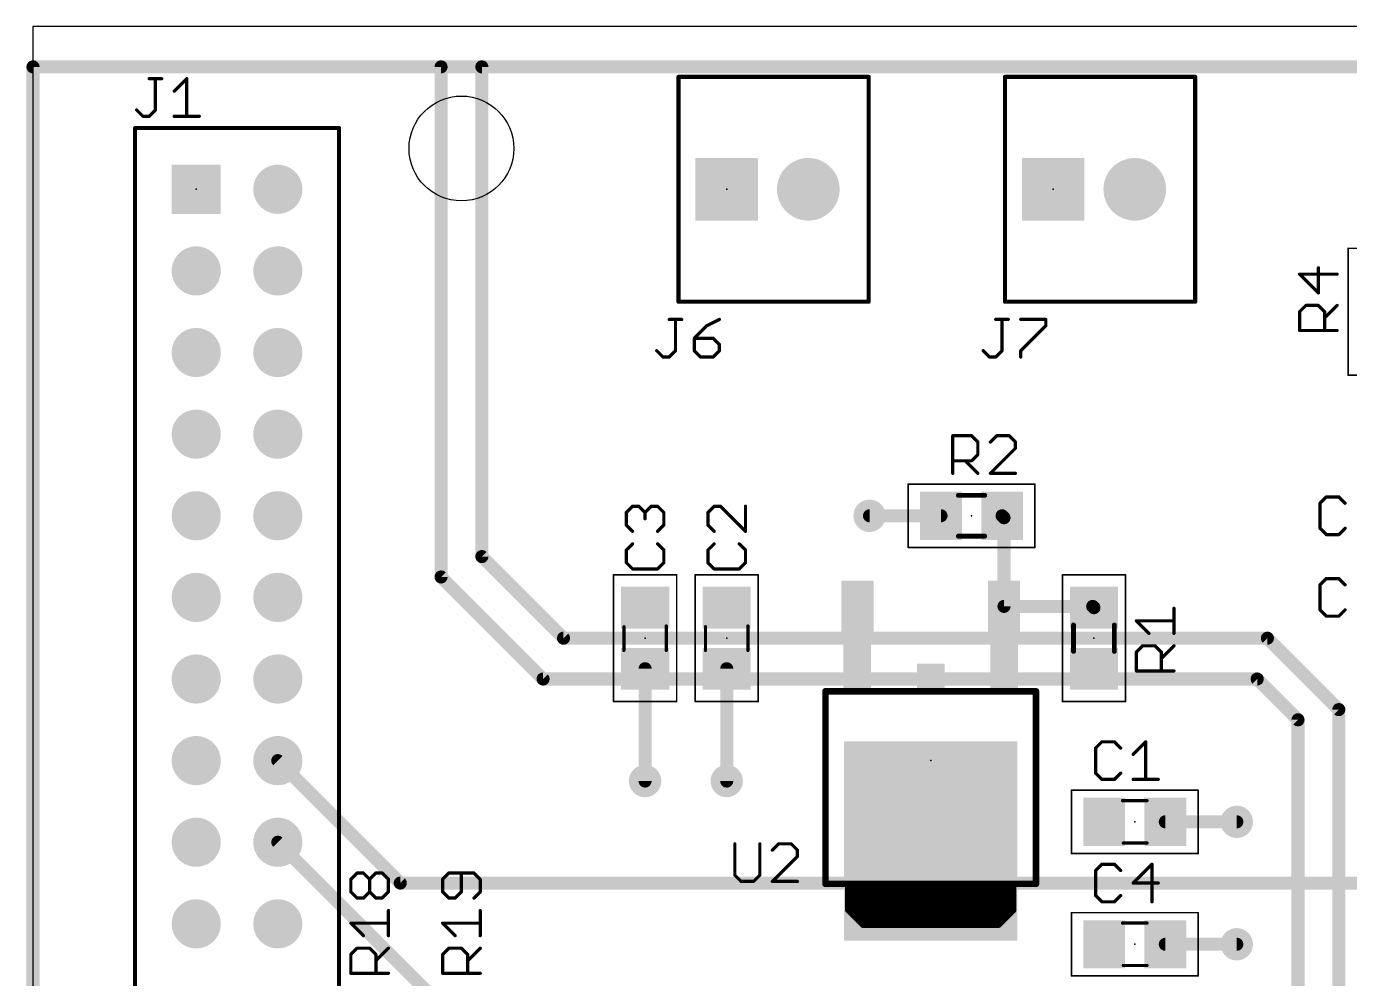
# Model space of a CAD drawing. Extents: x -0.01 to 2.71, y -0.01 to 2.3.
# Drawn here: x -0.008 to 1.613, y 1.133 to 2.3 of the extents above; entities that cross this region are included whole.
import ezdxf

# ---------------------------------------------------------------- set-up
doc = ezdxf.new("R2010")
doc.units = 0
for name, color, linetype in [('1', 22, 'CONTINUOUS'), ('16', 175, 'CONTINUOUS'), ('17', 82, 'CONTINUOUS'), ('18', 82, 'CONTINUOUS'), ('20', 7, 'CONTINUOUS'), ('21', 253, 'CONTINUOUS'), ('23', 7, 'CONTINUOUS'), ('25', 253, 'CONTINUOUS'), ('39', 22, 'CONTINUOUS'), ('51', 253, 'CONTINUOUS')]:
    doc.layers.add(name, color=color, linetype=linetype)

# ---------------------------------------------------------------- blocks, each defined once
blk = doc.blocks.new('RECT')
blk.add_solid([(-0.5, -0.5), (0.5, -0.5), (-0.5, 0.5), (0.5, 0.5)])
blk = doc.blocks.new('SQUAREP')
blk.add_solid([(-0.5, -0.5), (0.5, -0.5), (-0.5, 0.5), (0.5, 0.5)])
blk = doc.blocks.new('ROUNDP')
at = {"const_width": 0.5}
blk.add_lwpolyline([(0, -0.25, 1), (0, 0.25, 1), (0, -0.25)], format="xyb", dxfattribs=at)
blk = doc.blocks.new('ROUNDV')
at = {"const_width": 0.5}
blk.add_lwpolyline([(0, -0.25, 1), (0, 0.25, 1), (0, -0.25)], format="xyb", dxfattribs=at)

msp = doc.modelspace()

# ---------------------------------------------------------------- linework, layer by layer
at = {"layer": '1', "const_width": 0.016}
for points in [[(0, 0), (0, 2.25)], [(0, 2.25), (0.5, 2.25)], [(0.5, 2.25), (0.5, 1.625)], [(1.75, 2.25), (0.55, 2.25)], [(0.55, 2.25), (0.55, 1.65)], [(1.025, 1.7), (1.112598, 1.7)], [(1.187402, 1.7), (1.189764, 1.697638)], [(1.189764, 1.697638), (1.189764, 1.588976)], [(0.55, 1.65), (0.65, 1.55)], [(0.5, 1.625), (0.625, 1.5)], [(1.298425, 1.588976), (1.189764, 1.588976)], [(1.3, 1.587402), (1.298425, 1.588976)], [(0.65, 1.55), (1.5125, 1.55)], [(1.5125, 1.55), (1.6, 1.4625)], [(0.625, 1.5), (1.5, 1.5)], [(0.75, 1.375), (0.75, 1.512598)], [(0.85, 1.375), (0.85, 1.512598)], [(1.5, 1.5), (1.55, 1.45)], [(1.6, 1.4625), (1.6, 0.55)], [(1.55, 1.45), (1.55, 1.05)], [(1.475, 1.325), (1.387402, 1.325)], [(1.475, 1.175), (1.387402, 1.175)]]:
    msp.add_lwpolyline(points, dxfattribs=at)
at = {"layer": '1', "const_width": 0.008}
for points in [[(0.004, 2.25, 1), (-0.004, 2.25)], [(0, 2.254, 1), (0, 2.246)], [(0.504, 2.25, 1), (0.496, 2.25)], [(0.5, 2.246, 1), (0.5, 2.254)], [(0.55, 2.254, 1), (0.55, 2.246)], [(0.554, 2.25, 1), (0.546, 2.25)], [(1.025, 1.704, 1), (1.025, 1.696)], [(1.112598, 1.696, 1), (1.112598, 1.704)], [(1.19023, 1.702828, 1), (1.184573, 1.697172)], [(1.193764, 1.697638, 1), (1.185764, 1.697638)], [(1.186935, 1.694809, 1), (1.192592, 1.700466)], [(0.546, 1.65, 1), (0.554, 1.65)], [(0.552828, 1.652828, 1), (0.547172, 1.647172)], [(0.496, 1.625, 1), (0.504, 1.625)], [(0.502828, 1.627828, 1), (0.497172, 1.622172)], [(1.189764, 1.592976, 1), (1.189764, 1.584976)], [(1.185764, 1.588976, 1), (1.193764, 1.588976)], [(1.301254, 1.591805, 1), (1.295597, 1.586148)], [(1.297172, 1.584573, 1), (1.302828, 1.59023)], [(1.298425, 1.584976, 1), (1.298425, 1.592976)], [(0.65, 1.554, 1), (0.65, 1.546)], [(0.647172, 1.547172, 1), (0.652828, 1.552828)], [(1.515328, 1.552828, 1), (1.509672, 1.547172)], [(1.5125, 1.546, 1), (1.5125, 1.554)], [(0.625, 1.504, 1), (0.625, 1.496)], [(0.754, 1.512598, 1), (0.746, 1.512598)], [(0.854, 1.512598, 1), (0.846, 1.512598)], [(1.502828, 1.502828, 1), (1.497172, 1.497172)], [(1.5, 1.496, 1), (1.5, 1.504)], [(0.622172, 1.497172, 1), (0.627828, 1.502828)], [(1.604, 1.4625, 1), (1.596, 1.4625)], [(1.597172, 1.459672, 1), (1.602828, 1.465328)], [(1.554, 1.45, 1), (1.546, 1.45)], [(1.547172, 1.447172, 1), (1.552828, 1.452828)], [(0.746, 1.375, 1), (0.754, 1.375)], [(0.846, 1.375, 1), (0.854, 1.375)], [(1.387402, 1.329, 1), (1.387402, 1.321)], [(1.475, 1.321, 1), (1.475, 1.329)], [(1.387402, 1.179, 1), (1.387402, 1.171)], [(1.475, 1.171, 1), (1.475, 1.179)]]:
    msp.add_lwpolyline(points, format="xyb", dxfattribs=at)
at = {"layer": '16', "const_width": 0.016}
for points in [[(0, 2.25), (2.7, 2.25)], [(0, 0), (0, 2.25)], [(0.3, 1.4), (0.45, 1.25)], [(0.3, 1.3), (0.658268, 0.941732)], [(0.45, 1.25), (1.95, 1.25)]]:
    msp.add_lwpolyline(points, dxfattribs=at)
at = {"layer": '16', "const_width": 0.008}
for points in [[(0, 2.254, 1), (0, 2.246)], [(0.004, 2.25, 1), (-0.004, 2.25)], [(0.302828, 1.402828, 1), (0.297172, 1.397172)], [(0.302828, 1.302828, 1), (0.297172, 1.297172)], [(0.45, 1.254, 1), (0.45, 1.246)], [(0.447172, 1.247172, 1), (0.452828, 1.252828)]]:
    msp.add_lwpolyline(points, format="xyb", dxfattribs=at)
at = {"layer": '20'}
for p, q in [((2.699213, 2.299508), (0, 2.299508)), ((0, 2.299508), (0, 0))]:
    msp.add_line(p, q, dxfattribs=at)
msp.add_circle((0.525, 2.15), 0.06425, dxfattribs=at)
at = {"layer": '21'}
for points, const_width in [([(0.790945, 2.237795), (1.024016, 2.237795)], 0.005), ([(0.790945, 1.962205), (0.790945, 2.237795)], 0.005), ([(1.024016, 2.237795), (1.024016, 1.962205)], 0.005), ([(1.190945, 2.237795), (1.424016, 2.237795)], 0.005), ([(1.190945, 1.962205), (1.190945, 2.237795)], 0.005), ([(1.424016, 2.237795), (1.424016, 1.962205)], 0.005), ([(0.125, 2.175), (0.375, 2.175)], 0.005), ([(0.125, 0.125), (0.125, 2.175)], 0.005), ([(0.375, 2.175), (0.375, 0.125)], 0.005), ([(1.024016, 1.962205), (0.790945, 1.962205)], 0.005), ([(1.424016, 1.962205), (1.190945, 1.962205)], 0.005), ([(0.971, 1.249), (0.970984, 1.485)], 0.008), ([(0.970984, 1.485), (1.229016, 1.485)], 0.008), ([(1.229016, 1.485), (1.229, 1.249)], 0.008)]:
    msp.add_lwpolyline(points, dxfattribs=dict(at, const_width=const_width))
for points, const_width in [([(0.790945, 2.239045, 1), (0.790945, 2.236545)], 0.0025), ([(0.792195, 2.237795, 1), (0.789695, 2.237795)], 0.0025), ([(1.025266, 2.237795, 1), (1.022766, 2.237795)], 0.0025), ([(1.024016, 2.236545, 1), (1.024016, 2.239045)], 0.0025), ([(1.190945, 2.239045, 1), (1.190945, 2.236545)], 0.0025), ([(1.192195, 2.237795, 1), (1.189695, 2.237795)], 0.0025), ([(1.425266, 2.237795, 1), (1.422766, 2.237795)], 0.0025), ([(1.424016, 2.236545, 1), (1.424016, 2.239045)], 0.0025), ([(0.125, 2.17625, 1), (0.125, 2.17375)], 0.0025), ([(0.12625, 2.175, 1), (0.12375, 2.175)], 0.0025), ([(0.37625, 2.175, 1), (0.37375, 2.175)], 0.0025), ([(0.375, 2.17375, 1), (0.375, 2.17625)], 0.0025), ([(0.790945, 1.963455, 1), (0.790945, 1.960955)], 0.0025), ([(0.789695, 1.962205, 1), (0.792195, 1.962205)], 0.0025), ([(1.022766, 1.962205, 1), (1.025266, 1.962205)], 0.0025), ([(1.024016, 1.960955, 1), (1.024016, 1.963455)], 0.0025), ([(1.190945, 1.963455, 1), (1.190945, 1.960955)], 0.0025), ([(1.189695, 1.962205, 1), (1.192195, 1.962205)], 0.0025), ([(1.422766, 1.962205, 1), (1.425266, 1.962205)], 0.0025), ([(1.424016, 1.960955, 1), (1.424016, 1.963455)], 0.0025), ([(0.972984, 1.485, 1), (0.968984, 1.485)], 0.004), ([(0.970984, 1.487, 1), (0.970984, 1.483)], 0.004), ([(1.231016, 1.485, 1), (1.227016, 1.485)], 0.004), ([(1.229016, 1.483, 1), (1.229016, 1.487)], 0.004), ([(0.969, 1.249, 1), (0.973, 1.249)], 0.004), ([(1.227, 1.249, 1), (1.231, 1.249)], 0.004)]:
    msp.add_lwpolyline(points, format="xyb", dxfattribs=dict(at, const_width=const_width))
at = {"layer": '23'}
for p in [(0.2, 2.1), (0.85, 2.1), (1.25, 2.1), (1.15, 1.7), (0.75, 1.55), (0.85, 1.55), (1.3, 1.55), (1.1, 1.4), (1.35, 1.325), (1.35, 1.175)]:
    msp.add_point(p, dxfattribs=at)
at = {"layer": '25', "const_width": 0.004}
for points in [[(0.142346, 2.235539), (0.157693, 2.235539)], [(0.15002, 2.197173), (0.15002, 2.235539)], [(0.173039, 2.220193), (0.188386, 2.235539)], [(0.188386, 2.235539), (0.188386, 2.1895)], [(0.127, 2.197173), (0.134673, 2.1895)], [(0.134673, 2.1895), (0.142346, 2.1895)], [(0.142346, 2.1895), (0.15002, 2.197173)], [(0.173039, 2.1895), (0.203732, 2.1895)], [(1.598, 1.996059), (1.551961, 1.996059)], [(1.551961, 1.996059), (1.57498, 1.973039)], [(1.57498, 1.973039), (1.57498, 2.003732)], [(1.551961, 1.95002), (1.559634, 1.957693)], [(1.551961, 1.927), (1.551961, 1.95002)], [(1.559634, 1.957693), (1.57498, 1.957693)], [(1.57498, 1.957693), (1.582654, 1.95002)], [(1.582654, 1.942346), (1.598, 1.957693)], [(1.582654, 1.95002), (1.582654, 1.927)], [(0.779598, 1.940559), (0.794945, 1.940559)], [(0.787272, 1.902193), (0.787272, 1.940559)], [(0.825638, 1.932886), (0.810291, 1.917539)], [(0.840984, 1.940559), (0.825638, 1.932886)], [(1.179598, 1.940559), (1.194945, 1.940559)], [(1.187272, 1.902193), (1.187272, 1.940559)], [(1.210291, 1.940559), (1.240984, 1.940559)], [(1.240984, 1.932886), (1.210291, 1.902193)], [(1.240984, 1.940559), (1.240984, 1.932886)], [(0.810291, 1.917539), (0.810291, 1.902193)], [(0.833311, 1.917539), (0.810291, 1.917539)], [(0.840984, 1.909866), (0.833311, 1.917539)], [(1.598, 1.927), (1.551961, 1.927)], [(0.764252, 1.902193), (0.771925, 1.89452)], [(0.779598, 1.89452), (0.787272, 1.902193)], [(0.810291, 1.902193), (0.817964, 1.89452)], [(0.833311, 1.89452), (0.840984, 1.902193)], [(0.840984, 1.902193), (0.840984, 1.909866)], [(1.164252, 1.902193), (1.171925, 1.89452)], [(1.179598, 1.89452), (1.187272, 1.902193)], [(1.210291, 1.902193), (1.210291, 1.89452)], [(0.771925, 1.89452), (0.779598, 1.89452)], [(0.817964, 1.89452), (0.833311, 1.89452)], [(1.171925, 1.89452), (1.179598, 1.89452)], [(1.127, 1.752), (1.127, 1.798039)], [(1.127, 1.798039), (1.15002, 1.798039)], [(1.15002, 1.798039), (1.157693, 1.790366)], [(1.180712, 1.798039), (1.173039, 1.790366)], [(1.196059, 1.798039), (1.180712, 1.798039)], [(1.203732, 1.790366), (1.196059, 1.798039)], [(1.157693, 1.790366), (1.157693, 1.77502)], [(1.173039, 1.752), (1.203732, 1.782693)], [(1.203732, 1.782693), (1.203732, 1.790366)], [(1.15002, 1.767346), (1.127, 1.767346)], [(1.142346, 1.767346), (1.157693, 1.752)], [(1.157693, 1.77502), (1.15002, 1.767346)], [(1.203732, 1.752), (1.173039, 1.752)], [(1.584673, 1.723039), (1.577, 1.715366)], [(1.60002, 1.723039), (1.584673, 1.723039)], [(1.607693, 1.715366), (1.60002, 1.723039)], [(0.726961, 1.70398), (0.734634, 1.711653)], [(0.726961, 1.688634), (0.726961, 1.70398)], [(0.734634, 1.711653), (0.742307, 1.711653)], [(0.742307, 1.711653), (0.74998, 1.70398)], [(0.74998, 1.70398), (0.757654, 1.711653)], [(0.74998, 1.70398), (0.74998, 1.696307)], [(0.757654, 1.711653), (0.765327, 1.711653)], [(0.765327, 1.711653), (0.773, 1.70398)], [(0.773, 1.70398), (0.773, 1.688634)], [(0.834634, 1.711653), (0.826961, 1.70398)], [(0.826961, 1.70398), (0.826961, 1.688634)], [(0.842307, 1.711653), (0.834634, 1.711653)], [(0.873, 1.680961), (0.842307, 1.711653)], [(0.873, 1.711653), (0.873, 1.680961)], [(1.577, 1.715366), (1.577, 1.684673)], [(0.734634, 1.680961), (0.726961, 1.688634)], [(0.773, 1.688634), (0.765327, 1.680961)], [(0.826961, 1.688634), (0.834634, 1.680961)], [(1.577, 1.684673), (1.584673, 1.677)], [(1.60002, 1.677), (1.607693, 1.684673)], [(1.584673, 1.677), (1.60002, 1.677)], [(0.734634, 1.665614), (0.726961, 1.657941)], [(0.726961, 1.657941), (0.726961, 1.642594)], [(0.773, 1.657941), (0.765327, 1.665614)], [(0.773, 1.642594), (0.773, 1.657941)], [(0.834634, 1.665614), (0.826961, 1.657941)], [(0.826961, 1.657941), (0.826961, 1.642594)], [(0.873, 1.657941), (0.865327, 1.665614)], [(0.873, 1.642594), (0.873, 1.657941)], [(0.726961, 1.642594), (0.734634, 1.634921)], [(0.765327, 1.634921), (0.773, 1.642594)], [(0.826961, 1.642594), (0.834634, 1.634921)], [(0.865327, 1.634921), (0.873, 1.642594)], [(0.734634, 1.634921), (0.765327, 1.634921)], [(0.834634, 1.634921), (0.865327, 1.634921)], [(1.584673, 1.623039), (1.577, 1.615366)], [(1.60002, 1.623039), (1.584673, 1.623039)], [(1.607693, 1.615366), (1.60002, 1.623039)], [(1.577, 1.615366), (1.577, 1.584673)], [(1.367307, 1.555961), (1.351961, 1.571307)], [(1.351961, 1.571307), (1.398, 1.571307)], [(1.398, 1.555961), (1.398, 1.586653)], [(1.577, 1.584673), (1.584673, 1.577)], [(1.584673, 1.577), (1.60002, 1.577)], [(1.60002, 1.577), (1.607693, 1.584673)], [(1.351961, 1.532941), (1.359634, 1.540614)], [(1.359634, 1.540614), (1.37498, 1.540614)], [(1.37498, 1.540614), (1.382654, 1.532941)], [(1.382654, 1.525268), (1.398, 1.540614)], [(1.351961, 1.509921), (1.351961, 1.532941)], [(1.382654, 1.532941), (1.382654, 1.509921)], [(1.398, 1.509921), (1.351961, 1.509921)], [(1.309673, 1.423039), (1.302, 1.415366)], [(1.302, 1.415366), (1.302, 1.384673)], [(1.32502, 1.423039), (1.309673, 1.423039)], [(1.332693, 1.415366), (1.32502, 1.423039)], [(1.348039, 1.407693), (1.363386, 1.423039)], [(1.363386, 1.423039), (1.363386, 1.377)], [(1.302, 1.384673), (1.309673, 1.377)], [(1.309673, 1.377), (1.32502, 1.377)], [(1.32502, 1.377), (1.332693, 1.384673)], [(1.348039, 1.377), (1.378732, 1.377)], [(0.859921, 1.298039), (0.859921, 1.259673)], [(0.890614, 1.259673), (0.890614, 1.298039)], [(0.913634, 1.298039), (0.905961, 1.290366)], [(0.92898, 1.298039), (0.913634, 1.298039)], [(0.936653, 1.290366), (0.92898, 1.298039)], [(0.905961, 1.252), (0.936653, 1.282693)], [(0.936653, 1.282693), (0.936653, 1.290366)], [(1.309673, 1.273039), (1.302, 1.265366)], [(1.302, 1.265366), (1.302, 1.234673)], [(1.32502, 1.273039), (1.309673, 1.273039)], [(1.332693, 1.265366), (1.32502, 1.273039)], [(1.371059, 1.273039), (1.348039, 1.25002)], [(1.371059, 1.227), (1.371059, 1.273039)], [(0.389461, 1.254598), (0.397134, 1.262271)], [(0.389461, 1.239252), (0.389461, 1.254598)], [(0.397134, 1.262271), (0.404807, 1.262271)], [(0.404807, 1.262271), (0.41248, 1.254598)], [(0.41248, 1.254598), (0.420154, 1.262271)], [(0.41248, 1.239252), (0.41248, 1.254598)], [(0.420154, 1.262271), (0.427827, 1.262271)], [(0.427827, 1.262271), (0.4355, 1.254598)], [(0.4355, 1.254598), (0.4355, 1.239252)], [(0.509634, 1.262271), (0.501961, 1.254598)], [(0.501961, 1.254598), (0.501961, 1.239252)], [(0.540327, 1.262271), (0.509634, 1.262271)], [(0.52498, 1.239252), (0.52498, 1.262271)], [(0.548, 1.254598), (0.540327, 1.262271)], [(0.548, 1.239252), (0.548, 1.254598)], [(0.859921, 1.259673), (0.867594, 1.252)], [(0.867594, 1.252), (0.882941, 1.252)], [(0.882941, 1.252), (0.890614, 1.259673)], [(0.936653, 1.252), (0.905961, 1.252)], [(1.348039, 1.25002), (1.378732, 1.25002)], [(0.397134, 1.231578), (0.389461, 1.239252)], [(0.404807, 1.231578), (0.397134, 1.231578)], [(0.41248, 1.239252), (0.404807, 1.231578)], [(0.420154, 1.231578), (0.41248, 1.239252)], [(0.427827, 1.231578), (0.420154, 1.231578)], [(0.4355, 1.239252), (0.427827, 1.231578)], [(0.501961, 1.239252), (0.509634, 1.231578)], [(0.509634, 1.231578), (0.517307, 1.231578)], [(0.517307, 1.231578), (0.52498, 1.239252)], [(0.540327, 1.231578), (0.548, 1.239252)], [(1.302, 1.234673), (1.309673, 1.227)], [(1.32502, 1.227), (1.332693, 1.234673)], [(0.4355, 1.185539), (0.4355, 1.216232)], [(0.548, 1.185539), (0.548, 1.216232)], [(1.309673, 1.227), (1.32502, 1.227)], [(0.404807, 1.185539), (0.389461, 1.200886)], [(0.389461, 1.200886), (0.4355, 1.200886)], [(0.517307, 1.185539), (0.501961, 1.200886)], [(0.501961, 1.200886), (0.548, 1.200886)], [(0.389461, 1.16252), (0.397134, 1.170193)], [(0.397134, 1.170193), (0.41248, 1.170193)], [(0.41248, 1.170193), (0.420154, 1.16252)], [(0.420154, 1.154846), (0.4355, 1.170193)], [(0.501961, 1.16252), (0.509634, 1.170193)], [(0.509634, 1.170193), (0.52498, 1.170193)], [(0.52498, 1.170193), (0.532654, 1.16252)], [(0.532654, 1.154846), (0.548, 1.170193)], [(0.389461, 1.1395), (0.389461, 1.16252)], [(0.420154, 1.16252), (0.420154, 1.1395)], [(0.501961, 1.1395), (0.501961, 1.16252)], [(0.532654, 1.16252), (0.532654, 1.1395)], [(0.4355, 1.1395), (0.389461, 1.1395)], [(0.548, 1.1395), (0.501961, 1.1395)]]:
    msp.add_lwpolyline(points, dxfattribs=at)
at = {"layer": '25', "const_width": 0.002}
for points in [[(0.142346, 2.236539, 1), (0.142346, 2.234539)], [(0.15102, 2.235539, 1), (0.14902, 2.235539)], [(0.157693, 2.234539, 1), (0.157693, 2.236539)], [(0.189386, 2.235539, 1), (0.187386, 2.235539)], [(0.189093, 2.234832, 1), (0.187678, 2.236246)], [(0.172332, 2.2209, 1), (0.173746, 2.219486)], [(0.127707, 2.19788, 1), (0.126293, 2.196466)], [(0.134673, 2.1905, 1), (0.134673, 2.1885)], [(0.133966, 2.188793, 1), (0.13538, 2.190207)], [(0.141639, 2.190207, 1), (0.143053, 2.188793)], [(0.142346, 2.1885, 1), (0.142346, 2.1905)], [(0.14902, 2.197173, 1), (0.15102, 2.197173)], [(0.150727, 2.196466, 1), (0.149312, 2.19788)], [(0.173039, 2.1905, 1), (0.173039, 2.1885)], [(0.187386, 2.1895, 1), (0.189386, 2.1895)], [(0.203732, 2.1885, 1), (0.203732, 2.1905)], [(1.551961, 1.997059, 1), (1.551961, 1.995059)], [(1.552668, 1.996766, 1), (1.551254, 1.995352)], [(1.57598, 2.003732, 1), (1.57398, 2.003732)], [(1.598, 1.995059, 1), (1.598, 1.997059)], [(1.57398, 1.973039, 1), (1.57598, 1.973039)], [(1.574273, 1.972332, 1), (1.575688, 1.973746)], [(1.552961, 1.95002, 1), (1.550961, 1.95002)], [(1.551254, 1.950727, 1), (1.552668, 1.949312)], [(1.559634, 1.958693, 1), (1.559634, 1.956693)], [(1.560341, 1.956986, 1), (1.558927, 1.9584)], [(1.575688, 1.9584, 1), (1.574273, 1.956986)], [(1.57498, 1.956693, 1), (1.57498, 1.958693)], [(1.583654, 1.95002, 1), (1.581654, 1.95002)], [(1.581947, 1.949312, 1), (1.583361, 1.950727)], [(1.598707, 1.956986, 1), (1.597293, 1.9584)], [(0.779598, 1.941559, 1), (0.779598, 1.939559)], [(0.788272, 1.940559, 1), (0.786272, 1.940559)], [(0.794945, 1.939559, 1), (0.794945, 1.941559)], [(0.82519, 1.93378, 1), (0.826085, 1.931991)], [(0.826345, 1.932179, 1), (0.824931, 1.933593)], [(0.841431, 1.939665, 1), (0.840537, 1.941453)], [(1.179598, 1.941559, 1), (1.179598, 1.939559)], [(1.188272, 1.940559, 1), (1.186272, 1.940559)], [(1.194945, 1.939559, 1), (1.194945, 1.941559)], [(1.210291, 1.941559, 1), (1.210291, 1.939559)], [(1.241984, 1.940559, 1), (1.239984, 1.940559)], [(1.239984, 1.932886, 1), (1.241984, 1.932886)], [(1.241691, 1.932179, 1), (1.240277, 1.933593)], [(1.240984, 1.939559, 1), (1.240984, 1.941559)], [(1.581947, 1.943053, 1), (1.583361, 1.941639)], [(0.811291, 1.917539, 1), (0.809291, 1.917539)], [(0.810291, 1.918539, 1), (0.810291, 1.916539)], [(0.809584, 1.918246, 1), (0.810998, 1.916832)], [(0.834018, 1.918246, 1), (0.832604, 1.916832)], [(0.833311, 1.916539, 1), (0.833311, 1.918539)], [(1.551961, 1.928, 1), (1.551961, 1.926)], [(1.550961, 1.927, 1), (1.552961, 1.927)], [(1.581654, 1.927, 1), (1.583654, 1.927)], [(1.598, 1.926, 1), (1.598, 1.928)], [(0.764959, 1.9029, 1), (0.763545, 1.901486)], [(0.786272, 1.902193, 1), (0.788272, 1.902193)], [(0.787979, 1.901486, 1), (0.786565, 1.9029)], [(0.810998, 1.9029, 1), (0.809584, 1.901486)], [(0.809291, 1.902193, 1), (0.811291, 1.902193)], [(0.841984, 1.909866, 1), (0.839984, 1.909866)], [(0.839984, 1.902193, 1), (0.841984, 1.902193)], [(0.840277, 1.909159, 1), (0.841691, 1.910573)], [(0.841691, 1.901486, 1), (0.840277, 1.9029)], [(1.164959, 1.9029, 1), (1.163545, 1.901486)], [(1.186272, 1.902193, 1), (1.188272, 1.902193)], [(1.187979, 1.901486, 1), (1.186565, 1.9029)], [(1.211291, 1.902193, 1), (1.209291, 1.902193)], [(1.209584, 1.9029, 1), (1.210998, 1.901486)], [(0.771925, 1.89552, 1), (0.771925, 1.89352)], [(0.771218, 1.893813, 1), (0.772632, 1.895227)], [(0.778891, 1.895227, 1), (0.780306, 1.893813)], [(0.779598, 1.89352, 1), (0.779598, 1.89552)], [(0.817964, 1.89552, 1), (0.817964, 1.89352)], [(0.817257, 1.893813, 1), (0.818672, 1.895227)], [(0.832604, 1.895227, 1), (0.834018, 1.893813)], [(0.833311, 1.89352, 1), (0.833311, 1.89552)], [(1.171925, 1.89552, 1), (1.171925, 1.89352)], [(1.171218, 1.893813, 1), (1.172632, 1.895227)], [(1.178891, 1.895227, 1), (1.180306, 1.893813)], [(1.179598, 1.89352, 1), (1.179598, 1.89552)], [(1.209291, 1.89452, 1), (1.211291, 1.89452)], [(1.128, 1.798039, 1), (1.126, 1.798039)], [(1.127, 1.799039, 1), (1.127, 1.797039)], [(1.150727, 1.798746, 1), (1.149312, 1.797332)], [(1.15002, 1.797039, 1), (1.15002, 1.799039)], [(1.180712, 1.799039, 1), (1.180712, 1.797039)], [(1.181419, 1.797332, 1), (1.180005, 1.798746)], [(1.196766, 1.798746, 1), (1.195352, 1.797332)], [(1.196059, 1.797039, 1), (1.196059, 1.799039)], [(1.158693, 1.790366, 1), (1.156693, 1.790366)], [(1.156986, 1.789659, 1), (1.1584, 1.791073)], [(1.172332, 1.791073, 1), (1.173746, 1.789659)], [(1.204732, 1.790366, 1), (1.202732, 1.790366)], [(1.202732, 1.782693, 1), (1.204732, 1.782693)], [(1.203025, 1.789659, 1), (1.204439, 1.791073)], [(1.204439, 1.781986, 1), (1.203025, 1.7834)], [(1.127, 1.768346, 1), (1.127, 1.766346)], [(1.143053, 1.768053, 1), (1.141639, 1.766639)], [(1.149312, 1.768053, 1), (1.150727, 1.766639)], [(1.15002, 1.766346, 1), (1.15002, 1.768346)], [(1.156693, 1.77502, 1), (1.158693, 1.77502)], [(1.1584, 1.774312, 1), (1.156986, 1.775727)], [(1.126, 1.752, 1), (1.128, 1.752)], [(1.156986, 1.751293, 1), (1.1584, 1.752707)], [(1.173039, 1.753, 1), (1.173039, 1.751)], [(1.172332, 1.752707, 1), (1.173746, 1.751293)], [(1.203732, 1.751, 1), (1.203732, 1.753)], [(1.584673, 1.724039, 1), (1.584673, 1.722039)], [(1.58538, 1.722332, 1), (1.583966, 1.723746)], [(1.600727, 1.723746, 1), (1.599312, 1.722332)], [(1.60002, 1.722039, 1), (1.60002, 1.724039)], [(0.727961, 1.70398, 1), (0.725961, 1.70398)], [(0.726254, 1.704687, 1), (0.727668, 1.703273)], [(0.734634, 1.712653, 1), (0.734634, 1.710653)], [(0.735341, 1.710946, 1), (0.733927, 1.712361)], [(0.743014, 1.712361, 1), (0.7416, 1.710946)], [(0.742307, 1.710653, 1), (0.742307, 1.712653)], [(0.75098, 1.70398, 1), (0.74898, 1.70398)], [(0.749273, 1.704687, 1), (0.750688, 1.703273)], [(0.749273, 1.703273, 1), (0.750688, 1.704687)], [(0.757654, 1.712653, 1), (0.757654, 1.710653)], [(0.758361, 1.710946, 1), (0.756947, 1.712361)], [(0.766034, 1.712361, 1), (0.76462, 1.710946)], [(0.765327, 1.710653, 1), (0.765327, 1.712653)], [(0.774, 1.70398, 1), (0.772, 1.70398)], [(0.772293, 1.703273, 1), (0.773707, 1.704687)], [(0.827961, 1.70398, 1), (0.825961, 1.70398)], [(0.826254, 1.704687, 1), (0.827668, 1.703273)], [(0.834634, 1.712653, 1), (0.834634, 1.710653)], [(0.835341, 1.710946, 1), (0.833927, 1.712361)], [(0.843014, 1.712361, 1), (0.8416, 1.710946)], [(0.842307, 1.710653, 1), (0.842307, 1.712653)], [(0.874, 1.711653, 1), (0.872, 1.711653)], [(1.578, 1.715366, 1), (1.576, 1.715366)], [(1.576293, 1.716073, 1), (1.577707, 1.714659)], [(1.606986, 1.714659, 1), (1.6084, 1.716073)], [(0.727668, 1.689341, 1), (0.726254, 1.687927)], [(0.725961, 1.688634, 1), (0.727961, 1.688634)], [(0.74898, 1.696307, 1), (0.75098, 1.696307)], [(0.772, 1.688634, 1), (0.774, 1.688634)], [(0.773707, 1.687927, 1), (0.772293, 1.689341)], [(0.827668, 1.689341, 1), (0.826254, 1.687927)], [(0.825961, 1.688634, 1), (0.827961, 1.688634)], [(1.577707, 1.68538, 1), (1.576293, 1.683966)], [(1.6084, 1.683966, 1), (1.606986, 1.68538)], [(0.733927, 1.680254, 1), (0.735341, 1.681668)], [(0.76462, 1.681668, 1), (0.766034, 1.680254)], [(0.833927, 1.680254, 1), (0.835341, 1.681668)], [(0.872, 1.680961, 1), (0.874, 1.680961)], [(0.872293, 1.680254, 1), (0.873707, 1.681668)], [(1.576, 1.684673, 1), (1.578, 1.684673)], [(1.584673, 1.678, 1), (1.584673, 1.676)], [(1.583966, 1.676293, 1), (1.58538, 1.677707)], [(1.599312, 1.677707, 1), (1.600727, 1.676293)], [(1.60002, 1.676, 1), (1.60002, 1.678)], [(0.727961, 1.657941, 1), (0.725961, 1.657941)], [(0.726254, 1.658648, 1), (0.727668, 1.657234)], [(0.735341, 1.664907, 1), (0.733927, 1.666321)], [(0.766034, 1.666321, 1), (0.76462, 1.664907)], [(0.774, 1.657941, 1), (0.772, 1.657941)], [(0.772293, 1.657234, 1), (0.773707, 1.658648)], [(0.827961, 1.657941, 1), (0.825961, 1.657941)], [(0.826254, 1.658648, 1), (0.827668, 1.657234)], [(0.835341, 1.664907, 1), (0.833927, 1.666321)], [(0.866034, 1.666321, 1), (0.86462, 1.664907)], [(0.874, 1.657941, 1), (0.872, 1.657941)], [(0.872293, 1.657234, 1), (0.873707, 1.658648)], [(0.727668, 1.643302, 1), (0.726254, 1.641887)], [(0.725961, 1.642594, 1), (0.727961, 1.642594)], [(0.772, 1.642594, 1), (0.774, 1.642594)], [(0.773707, 1.641887, 1), (0.772293, 1.643302)], [(0.827668, 1.643302, 1), (0.826254, 1.641887)], [(0.825961, 1.642594, 1), (0.827961, 1.642594)], [(0.872, 1.642594, 1), (0.874, 1.642594)], [(0.873707, 1.641887, 1), (0.872293, 1.643302)], [(0.734634, 1.635921, 1), (0.734634, 1.633921)], [(0.733927, 1.634214, 1), (0.735341, 1.635628)], [(0.76462, 1.635628, 1), (0.766034, 1.634214)], [(0.765327, 1.633921, 1), (0.765327, 1.635921)], [(0.834634, 1.635921, 1), (0.834634, 1.633921)], [(0.833927, 1.634214, 1), (0.835341, 1.635628)], [(0.86462, 1.635628, 1), (0.866034, 1.634214)], [(0.865327, 1.633921, 1), (0.865327, 1.635921)], [(1.584673, 1.624039, 1), (1.584673, 1.622039)], [(1.58538, 1.622332, 1), (1.583966, 1.623746)], [(1.600727, 1.623746, 1), (1.599312, 1.622332)], [(1.60002, 1.622039, 1), (1.60002, 1.624039)], [(1.578, 1.615366, 1), (1.576, 1.615366)], [(1.576293, 1.616073, 1), (1.577707, 1.614659)], [(1.606986, 1.614659, 1), (1.6084, 1.616073)], [(1.352668, 1.572014, 1), (1.351254, 1.5706)], [(1.351961, 1.572307, 1), (1.351961, 1.570307)], [(1.399, 1.586653, 1), (1.397, 1.586653)], [(1.398, 1.570307, 1), (1.398, 1.572307)], [(1.577707, 1.58538, 1), (1.576293, 1.583966)], [(1.576, 1.584673, 1), (1.578, 1.584673)], [(1.584673, 1.578, 1), (1.584673, 1.576)], [(1.583966, 1.576293, 1), (1.58538, 1.577707)], [(1.599312, 1.577707, 1), (1.600727, 1.576293)], [(1.60002, 1.576, 1), (1.60002, 1.578)], [(1.6084, 1.583966, 1), (1.606986, 1.58538)], [(1.3666, 1.555254, 1), (1.368014, 1.556668)], [(1.397, 1.555961, 1), (1.399, 1.555961)], [(1.359634, 1.541614, 1), (1.359634, 1.539614)], [(1.360341, 1.539907, 1), (1.358927, 1.541321)], [(1.375688, 1.541321, 1), (1.374273, 1.539907)], [(1.37498, 1.539614, 1), (1.37498, 1.541614)], [(1.398707, 1.539907, 1), (1.397293, 1.541321)], [(1.352961, 1.532941, 1), (1.350961, 1.532941)], [(1.351254, 1.533648, 1), (1.352668, 1.532234)], [(1.383654, 1.532941, 1), (1.381654, 1.532941)], [(1.381947, 1.525975, 1), (1.383361, 1.524561)], [(1.381947, 1.532234, 1), (1.383361, 1.533648)], [(1.351961, 1.510921, 1), (1.351961, 1.508921)], [(1.350961, 1.509921, 1), (1.352961, 1.509921)], [(1.381654, 1.509921, 1), (1.383654, 1.509921)], [(1.398, 1.508921, 1), (1.398, 1.510921)], [(1.303, 1.415366, 1), (1.301, 1.415366)], [(1.301293, 1.416073, 1), (1.302707, 1.414659)], [(1.309673, 1.424039, 1), (1.309673, 1.422039)], [(1.31038, 1.422332, 1), (1.308966, 1.423746)], [(1.325727, 1.423746, 1), (1.324312, 1.422332)], [(1.32502, 1.422039, 1), (1.32502, 1.424039)], [(1.331986, 1.414659, 1), (1.3334, 1.416073)], [(1.364386, 1.423039, 1), (1.362386, 1.423039)], [(1.364093, 1.422332, 1), (1.362678, 1.423746)], [(1.347332, 1.4084, 1), (1.348746, 1.406986)], [(1.302707, 1.38538, 1), (1.301293, 1.383966)], [(1.301, 1.384673, 1), (1.303, 1.384673)], [(1.309673, 1.378, 1), (1.309673, 1.376)], [(1.308966, 1.376293, 1), (1.31038, 1.377707)], [(1.324312, 1.377707, 1), (1.325727, 1.376293)], [(1.32502, 1.376, 1), (1.32502, 1.378)], [(1.3334, 1.383966, 1), (1.331986, 1.38538)], [(1.348039, 1.378, 1), (1.348039, 1.376)], [(1.362386, 1.377, 1), (1.364386, 1.377)], [(1.378732, 1.376, 1), (1.378732, 1.378)], [(0.860921, 1.298039, 1), (0.858921, 1.298039)], [(0.891614, 1.298039, 1), (0.889614, 1.298039)], [(0.913634, 1.299039, 1), (0.913634, 1.297039)], [(0.914341, 1.297332, 1), (0.912927, 1.298746)], [(0.929687, 1.298746, 1), (0.928273, 1.297332)], [(0.92898, 1.297039, 1), (0.92898, 1.299039)], [(0.905254, 1.291073, 1), (0.906668, 1.289659)], [(0.937653, 1.290366, 1), (0.935653, 1.290366)], [(0.935653, 1.282693, 1), (0.937653, 1.282693)], [(0.935946, 1.289659, 1), (0.937361, 1.291073)], [(0.937361, 1.281986, 1), (0.935946, 1.2834)], [(1.303, 1.265366, 1), (1.301, 1.265366)], [(1.301293, 1.266073, 1), (1.302707, 1.264659)], [(1.309673, 1.274039, 1), (1.309673, 1.272039)], [(1.31038, 1.272332, 1), (1.308966, 1.273746)], [(1.325727, 1.273746, 1), (1.324312, 1.272332)], [(1.32502, 1.272039, 1), (1.32502, 1.274039)], [(1.331986, 1.264659, 1), (1.3334, 1.266073)], [(1.372059, 1.273039, 1), (1.370059, 1.273039)], [(1.371766, 1.272332, 1), (1.370352, 1.273746)], [(0.390461, 1.254598, 1), (0.388461, 1.254598)], [(0.388754, 1.255305, 1), (0.390168, 1.253891)], [(0.397134, 1.263271, 1), (0.397134, 1.261271)], [(0.397841, 1.261564, 1), (0.396427, 1.262978)], [(0.405514, 1.262978, 1), (0.4041, 1.261564)], [(0.404807, 1.261271, 1), (0.404807, 1.263271)], [(0.41348, 1.254598, 1), (0.41148, 1.254598)], [(0.411773, 1.255305, 1), (0.413188, 1.253891)], [(0.411773, 1.253891, 1), (0.413188, 1.255305)], [(0.420154, 1.263271, 1), (0.420154, 1.261271)], [(0.420861, 1.261564, 1), (0.419447, 1.262978)], [(0.428534, 1.262978, 1), (0.42712, 1.261564)], [(0.427827, 1.261271, 1), (0.427827, 1.263271)], [(0.4365, 1.254598, 1), (0.4345, 1.254598)], [(0.434793, 1.253891, 1), (0.436207, 1.255305)], [(0.502961, 1.254598, 1), (0.500961, 1.254598)], [(0.501254, 1.255305, 1), (0.502668, 1.253891)], [(0.509634, 1.263271, 1), (0.509634, 1.261271)], [(0.510341, 1.261564, 1), (0.508927, 1.262978)], [(0.52598, 1.262271, 1), (0.52398, 1.262271)], [(0.541034, 1.262978, 1), (0.53962, 1.261564)], [(0.540327, 1.261271, 1), (0.540327, 1.263271)], [(0.549, 1.254598, 1), (0.547, 1.254598)], [(0.547293, 1.253891, 1), (0.548707, 1.255305)], [(0.860628, 1.26038, 1), (0.859214, 1.258966)], [(0.858921, 1.259673, 1), (0.860921, 1.259673)], [(0.867594, 1.253, 1), (0.867594, 1.251)], [(0.866887, 1.251293, 1), (0.868302, 1.252707)], [(0.882234, 1.252707, 1), (0.883648, 1.251293)], [(0.882941, 1.251, 1), (0.882941, 1.253)], [(0.889614, 1.259673, 1), (0.891614, 1.259673)], [(0.891321, 1.258966, 1), (0.889907, 1.26038)], [(0.905961, 1.253, 1), (0.905961, 1.251)], [(0.905254, 1.252707, 1), (0.906668, 1.251293)], [(0.936653, 1.251, 1), (0.936653, 1.253)], [(1.348039, 1.25102, 1), (1.348039, 1.24902)], [(1.347332, 1.250727, 1), (1.348746, 1.249312)], [(1.378732, 1.24902, 1), (1.378732, 1.25102)], [(0.390168, 1.239959, 1), (0.388754, 1.238544)], [(0.388461, 1.239252, 1), (0.390461, 1.239252)], [(0.397134, 1.232578, 1), (0.397134, 1.230578)], [(0.396427, 1.230871, 1), (0.397841, 1.232286)], [(0.4041, 1.232286, 1), (0.405514, 1.230871)], [(0.404807, 1.230578, 1), (0.404807, 1.232578)], [(0.413188, 1.239959, 1), (0.411773, 1.238544)], [(0.41148, 1.239252, 1), (0.41348, 1.239252)], [(0.413188, 1.238544, 1), (0.411773, 1.239959)], [(0.420154, 1.232578, 1), (0.420154, 1.230578)], [(0.419447, 1.230871, 1), (0.420861, 1.232286)], [(0.42712, 1.232286, 1), (0.428534, 1.230871)], [(0.427827, 1.230578, 1), (0.427827, 1.232578)], [(0.4345, 1.239252, 1), (0.4365, 1.239252)], [(0.436207, 1.238544, 1), (0.434793, 1.239959)], [(0.502668, 1.239959, 1), (0.501254, 1.238544)], [(0.500961, 1.239252, 1), (0.502961, 1.239252)], [(0.509634, 1.232578, 1), (0.509634, 1.230578)], [(0.508927, 1.230871, 1), (0.510341, 1.232286)], [(0.5166, 1.232286, 1), (0.518014, 1.230871)], [(0.517307, 1.230578, 1), (0.517307, 1.232578)], [(0.52398, 1.239252, 1), (0.52598, 1.239252)], [(0.525688, 1.238544, 1), (0.524273, 1.239959)], [(0.53962, 1.232286, 1), (0.541034, 1.230871)], [(0.547, 1.239252, 1), (0.549, 1.239252)], [(0.548707, 1.238544, 1), (0.547293, 1.239959)], [(1.302707, 1.23538, 1), (1.301293, 1.233966)], [(1.301, 1.234673, 1), (1.303, 1.234673)], [(1.3334, 1.233966, 1), (1.331986, 1.23538)], [(0.4365, 1.216232, 1), (0.4345, 1.216232)], [(0.549, 1.216232, 1), (0.547, 1.216232)], [(1.309673, 1.228, 1), (1.309673, 1.226)], [(1.308966, 1.226293, 1), (1.31038, 1.227707)], [(1.324312, 1.227707, 1), (1.325727, 1.226293)], [(1.32502, 1.226, 1), (1.32502, 1.228)], [(1.370059, 1.227, 1), (1.372059, 1.227)], [(0.390168, 1.201593, 1), (0.388754, 1.200178)], [(0.389461, 1.201886, 1), (0.389461, 1.199886)], [(0.4355, 1.199886, 1), (0.4355, 1.201886)], [(0.502668, 1.201593, 1), (0.501254, 1.200178)], [(0.501961, 1.201886, 1), (0.501961, 1.199886)], [(0.548, 1.199886, 1), (0.548, 1.201886)], [(0.4041, 1.184832, 1), (0.405514, 1.186246)], [(0.4345, 1.185539, 1), (0.4365, 1.185539)], [(0.5166, 1.184832, 1), (0.518014, 1.186246)], [(0.547, 1.185539, 1), (0.549, 1.185539)], [(0.397134, 1.171193, 1), (0.397134, 1.169193)], [(0.397841, 1.169486, 1), (0.396427, 1.1709)], [(0.413188, 1.1709, 1), (0.411773, 1.169486)], [(0.41248, 1.169193, 1), (0.41248, 1.171193)], [(0.436207, 1.169486, 1), (0.434793, 1.1709)], [(0.509634, 1.171193, 1), (0.509634, 1.169193)], [(0.510341, 1.169486, 1), (0.508927, 1.1709)], [(0.525688, 1.1709, 1), (0.524273, 1.169486)], [(0.52498, 1.169193, 1), (0.52498, 1.171193)], [(0.548707, 1.169486, 1), (0.547293, 1.1709)], [(0.390461, 1.16252, 1), (0.388461, 1.16252)], [(0.388754, 1.163227, 1), (0.390168, 1.161812)], [(0.421154, 1.16252, 1), (0.419154, 1.16252)], [(0.419447, 1.155553, 1), (0.420861, 1.154139)], [(0.419447, 1.161812, 1), (0.420861, 1.163227)], [(0.502961, 1.16252, 1), (0.500961, 1.16252)], [(0.501254, 1.163227, 1), (0.502668, 1.161812)], [(0.533654, 1.16252, 1), (0.531654, 1.16252)], [(0.531947, 1.155553, 1), (0.533361, 1.154139)], [(0.531947, 1.161812, 1), (0.533361, 1.163227)], [(0.389461, 1.1405, 1), (0.389461, 1.1385)], [(0.388461, 1.1395, 1), (0.390461, 1.1395)], [(0.419154, 1.1395, 1), (0.421154, 1.1395)], [(0.4355, 1.1385, 1), (0.4355, 1.1405)], [(0.501961, 1.1405, 1), (0.501961, 1.1385)], [(0.500961, 1.1395, 1), (0.502961, 1.1395)], [(0.531654, 1.1395, 1), (0.533654, 1.1395)], [(0.548, 1.1385, 1), (0.548, 1.1405)]]:
    msp.add_lwpolyline(points, format="xyb", dxfattribs=at)
at = {"layer": '39', "const_width": 0.002}
for points in [[(1.611299, 1.872323), (1.611299, 2.027677)], [(1.611299, 2.027677), (1.688701, 2.027677)], [(1.688701, 1.872323), (1.611299, 1.872323)], [(1.072323, 1.738701), (1.227677, 1.738701)], [(1.072323, 1.661299), (1.072323, 1.738701)], [(1.227677, 1.738701), (1.227677, 1.661299)], [(1.227677, 1.661299), (1.072323, 1.661299)], [(0.711299, 1.472323), (0.711299, 1.627677)], [(0.711299, 1.627677), (0.788701, 1.627677)], [(0.788701, 1.627677), (0.788701, 1.472323)], [(0.811299, 1.472323), (0.811299, 1.627677)], [(0.811299, 1.627677), (0.888701, 1.627677)], [(0.888701, 1.627677), (0.888701, 1.472323)], [(1.261299, 1.472323), (1.261299, 1.627677)], [(1.261299, 1.627677), (1.338701, 1.627677)], [(1.338701, 1.627677), (1.338701, 1.472323)], [(0.788701, 1.472323), (0.711299, 1.472323)], [(0.888701, 1.472323), (0.811299, 1.472323)], [(1.338701, 1.472323), (1.261299, 1.472323)], [(1.272323, 1.363701), (1.427677, 1.363701)], [(1.272323, 1.286299), (1.272323, 1.363701)], [(1.427677, 1.363701), (1.427677, 1.286299)], [(1.427677, 1.286299), (1.272323, 1.286299)], [(1.272323, 1.213701), (1.427677, 1.213701)], [(1.272323, 1.136299), (1.272323, 1.213701)], [(1.427677, 1.213701), (1.427677, 1.136299)], [(1.427677, 1.136299), (1.272323, 1.136299)]]:
    msp.add_lwpolyline(points, dxfattribs=at)
at = {"layer": '39', "const_width": 0.001}
for points in [[(1.611799, 2.027677, 1), (1.610799, 2.027677)], [(1.611299, 2.028177, 1), (1.611299, 2.027177)], [(1.611299, 1.872823, 1), (1.611299, 1.871823)], [(1.610799, 1.872323, 1), (1.611799, 1.872323)], [(1.072323, 1.739201, 1), (1.072323, 1.738201)], [(1.072823, 1.738701, 1), (1.071823, 1.738701)], [(1.228177, 1.738701, 1), (1.227177, 1.738701)], [(1.227677, 1.738201, 1), (1.227677, 1.739201)], [(1.072323, 1.661799, 1), (1.072323, 1.660799)], [(1.071823, 1.661299, 1), (1.072823, 1.661299)], [(1.227177, 1.661299, 1), (1.228177, 1.661299)], [(1.227677, 1.660799, 1), (1.227677, 1.661799)], [(0.711799, 1.627677, 1), (0.710799, 1.627677)], [(0.711299, 1.628177, 1), (0.711299, 1.627177)], [(0.789201, 1.627677, 1), (0.788201, 1.627677)], [(0.788701, 1.627177, 1), (0.788701, 1.628177)], [(0.811799, 1.627677, 1), (0.810799, 1.627677)], [(0.811299, 1.628177, 1), (0.811299, 1.627177)], [(0.889201, 1.627677, 1), (0.888201, 1.627677)], [(0.888701, 1.627177, 1), (0.888701, 1.628177)], [(1.261799, 1.627677, 1), (1.260799, 1.627677)], [(1.261299, 1.628177, 1), (1.261299, 1.627177)], [(1.339201, 1.627677, 1), (1.338201, 1.627677)], [(1.338701, 1.627177, 1), (1.338701, 1.628177)], [(0.711299, 1.472823, 1), (0.711299, 1.471823)], [(0.710799, 1.472323, 1), (0.711799, 1.472323)], [(0.788201, 1.472323, 1), (0.789201, 1.472323)], [(0.788701, 1.471823, 1), (0.788701, 1.472823)], [(0.811299, 1.472823, 1), (0.811299, 1.471823)], [(0.810799, 1.472323, 1), (0.811799, 1.472323)], [(0.888201, 1.472323, 1), (0.889201, 1.472323)], [(0.888701, 1.471823, 1), (0.888701, 1.472823)], [(1.261299, 1.472823, 1), (1.261299, 1.471823)], [(1.260799, 1.472323, 1), (1.261799, 1.472323)], [(1.338201, 1.472323, 1), (1.339201, 1.472323)], [(1.338701, 1.471823, 1), (1.338701, 1.472823)], [(1.272323, 1.364201, 1), (1.272323, 1.363201)], [(1.272823, 1.363701, 1), (1.271823, 1.363701)], [(1.428177, 1.363701, 1), (1.427177, 1.363701)], [(1.427677, 1.363201, 1), (1.427677, 1.364201)], [(1.272323, 1.286799, 1), (1.272323, 1.285799)], [(1.271823, 1.286299, 1), (1.272823, 1.286299)], [(1.427177, 1.286299, 1), (1.428177, 1.286299)], [(1.427677, 1.285799, 1), (1.427677, 1.286799)], [(1.272323, 1.214201, 1), (1.272323, 1.213201)], [(1.272823, 1.213701, 1), (1.271823, 1.213701)], [(1.428177, 1.213701, 1), (1.427177, 1.213701)], [(1.427677, 1.213201, 1), (1.427677, 1.214201)], [(1.272323, 1.136799, 1), (1.272323, 1.135799)], [(1.271823, 1.136299, 1), (1.272823, 1.136299)], [(1.427177, 1.136299, 1), (1.428177, 1.136299)], [(1.427677, 1.135799, 1), (1.427677, 1.136799)]]:
    msp.add_lwpolyline(points, format="xyb", dxfattribs=at)
at = {"layer": '51'}
for points, const_width in [([(1.133858, 1.725), (1.166142, 1.725)], 0.006), ([(1.133858, 1.675), (1.166142, 1.675)], 0.006), ([(0.724016, 1.564016), (0.724016, 1.535)], 0.004), ([(0.775984, 1.565), (0.775984, 1.535)], 0.004), ([(0.824016, 1.564016), (0.824016, 1.535)], 0.004), ([(0.875984, 1.565), (0.875984, 1.535)], 0.004), ([(1.275, 1.566142), (1.275, 1.533858)], 0.006), ([(1.325, 1.566142), (1.325, 1.533858)], 0.006), ([(1.335, 1.350984), (1.365, 1.350984)], 0.004), ([(1.335984, 1.299016), (1.365, 1.299016)], 0.004), ([(1.229016, 1.249016), (0.970969, 1.249031)], 0.008), ([(0.999, 1.217), (0.999, 1.245)], 0.008), ([(0.999, 1.245), (1.201, 1.245)], 0.008), ([(0.999, 1.217), (0.999, 1.245)], 0.007866), ([(0.999, 1.245), (1.201, 1.245)], 0.007866), ([(1.201, 1.245), (1.201, 1.217)], 0.008), ([(1.201, 1.245), (1.201, 1.217)], 0.007866), ([(1.201, 1.242677), (0.999, 1.242677)], 0.007866), ([(1.201, 1.234811), (0.999, 1.234811)], 0.007866), ([(1.017, 1.199), (0.999, 1.217)], 0.008), ([(1.201, 1.226945), (0.999, 1.226945)], 0.007866), ([(1.201, 1.219079), (0.999, 1.219079)], 0.007866), ([(1.017, 1.199), (0.999, 1.217)], 0.007866), ([(1.201, 1.217), (1.183, 1.199)], 0.008), ([(1.201, 1.217), (1.183, 1.199)], 0.007866), ([(1.195213, 1.211213), (1.004787, 1.211213)], 0.007866), ([(1.187346, 1.203346), (1.012654, 1.203346)], 0.007866), ([(1.183, 1.199), (1.017, 1.199)], 0.008), ([(1.183, 1.199), (1.017, 1.199)], 0.007866), ([(1.335, 1.200984), (1.365, 1.200984)], 0.004), ([(1.335984, 1.149016), (1.365, 1.149016)], 0.004)]:
    msp.add_lwpolyline(points, dxfattribs=dict(at, const_width=const_width))
for points, const_width in [([(1.133858, 1.7265, 1), (1.133858, 1.7235)], 0.003), ([(1.166142, 1.7235, 1), (1.166142, 1.7265)], 0.003), ([(1.133858, 1.6765, 1), (1.133858, 1.6735)], 0.003), ([(1.166142, 1.6735, 1), (1.166142, 1.6765)], 0.003), ([(0.725016, 1.564016, 1), (0.723016, 1.564016)], 0.002), ([(0.776984, 1.565, 1), (0.774984, 1.565)], 0.002), ([(0.825016, 1.564016, 1), (0.823016, 1.564016)], 0.002), ([(0.876984, 1.565, 1), (0.874984, 1.565)], 0.002), ([(1.2765, 1.566142, 1), (1.2735, 1.566142)], 0.003), ([(1.3265, 1.566142, 1), (1.3235, 1.566142)], 0.003), ([(0.723016, 1.535, 1), (0.725016, 1.535)], 0.002), ([(0.774984, 1.535, 1), (0.776984, 1.535)], 0.002), ([(0.823016, 1.535, 1), (0.825016, 1.535)], 0.002), ([(0.874984, 1.535, 1), (0.876984, 1.535)], 0.002), ([(1.2735, 1.533858, 1), (1.2765, 1.533858)], 0.003), ([(1.3235, 1.533858, 1), (1.3265, 1.533858)], 0.003), ([(1.335, 1.351984, 1), (1.335, 1.349984)], 0.002), ([(1.365, 1.349984, 1), (1.365, 1.351984)], 0.002), ([(1.335984, 1.300016, 1), (1.335984, 1.298016)], 0.002), ([(1.365, 1.298016, 1), (1.365, 1.300016)], 0.002), ([(0.970969, 1.251031, 1), (0.970968, 1.247031)], 0.004), ([(1.001, 1.245, 1), (0.997, 1.245)], 0.004), ([(0.999, 1.247, 1), (0.999, 1.243)], 0.004), ([(1.000967, 1.245, 1), (0.997033, 1.245)], 0.003933), ([(0.999, 1.246967, 1), (0.999, 1.243033)], 0.003933), ([(1.203, 1.245, 1), (1.199, 1.245)], 0.004), ([(1.202967, 1.245, 1), (1.199033, 1.245)], 0.003933), ([(1.201, 1.243, 1), (1.201, 1.247)], 0.004), ([(1.201, 1.243033, 1), (1.201, 1.246967)], 0.003933), ([(1.229016, 1.247016, 1), (1.229016, 1.251016)], 0.004), ([(0.999, 1.244644, 1), (0.999, 1.240711)], 0.003933), ([(0.999, 1.236778, 1), (0.999, 1.232844)], 0.003933), ([(1.201, 1.240711, 1), (1.201, 1.244644)], 0.003933), ([(1.201, 1.232844, 1), (1.201, 1.236778)], 0.003933), ([(1.000414, 1.218414, 1), (0.997586, 1.215586)], 0.004), ([(0.997, 1.217, 1), (1.001, 1.217)], 0.004), ([(1.000391, 1.218391, 1), (0.997609, 1.215609)], 0.003933), ([(0.997033, 1.217, 1), (1.000967, 1.217)], 0.003933), ([(0.999, 1.228911, 1), (0.999, 1.224978)], 0.003933), ([(0.999, 1.221045, 1), (0.999, 1.217112)], 0.003933), ([(1.199, 1.217, 1), (1.203, 1.217)], 0.004), ([(1.199033, 1.217, 1), (1.202967, 1.217)], 0.003933), ([(1.202414, 1.215586, 1), (1.199586, 1.218414)], 0.004), ([(1.202391, 1.215609, 1), (1.199609, 1.218391)], 0.003933), ([(1.201, 1.224978, 1), (1.201, 1.228911)], 0.003933), ([(1.201, 1.217112, 1), (1.201, 1.221045)], 0.003933), ([(1.004787, 1.213179, 1), (1.004787, 1.209246)], 0.003933), ([(1.012654, 1.205313, 1), (1.012654, 1.20138)], 0.003933), ([(1.017, 1.201, 1), (1.017, 1.197)], 0.004), ([(1.017, 1.200967, 1), (1.017, 1.197033)], 0.003933), ([(1.015586, 1.197586, 1), (1.018414, 1.200414)], 0.004), ([(1.015609, 1.197609, 1), (1.018391, 1.200391)], 0.003933), ([(1.181586, 1.200414, 1), (1.184414, 1.197586)], 0.004), ([(1.181609, 1.200391, 1), (1.184391, 1.197609)], 0.003933), ([(1.183, 1.197, 1), (1.183, 1.201)], 0.004), ([(1.183, 1.197033, 1), (1.183, 1.200967)], 0.003933), ([(1.187346, 1.20138, 1), (1.187346, 1.205313)], 0.003933), ([(1.195213, 1.209246, 1), (1.195213, 1.213179)], 0.003933), ([(1.335, 1.201984, 1), (1.335, 1.199984)], 0.002), ([(1.365, 1.199984, 1), (1.365, 1.201984)], 0.002), ([(1.335984, 1.150016, 1), (1.335984, 1.148016)], 0.002), ([(1.365, 1.148016, 1), (1.365, 1.150016)], 0.002)]:
    msp.add_lwpolyline(points, format="xyb", dxfattribs=dict(at, const_width=const_width))

# ---------------------------------------------------------------- block references
at = {"layer": '1', "xscale": 0.051181, "yscale": 0.059055}
for p in [(1.112598, 1.7), (1.187402, 1.7), (1.312598, 1.325), (1.387402, 1.325), (1.312598, 1.175), (1.387402, 1.175)]:
    msp.add_blockref('RECT', p, dxfattribs=at)
at = {"layer": '1'}
for p, xscale, yscale, rotation in [((0.75, 1.587402), 0.051181, 0.059055, 270), ((0.85, 1.587402), 0.051181, 0.059055, 270), ((1.010236, 1.588976), 0.03937, 0.062992, 180), ((1.189764, 1.588976), 0.03937, 0.062992, 180), ((1.3, 1.587402), 0.051181, 0.059055, 270), ((0.75, 1.512598), 0.051181, 0.059055, 270), ((0.85, 1.512598), 0.051181, 0.059055, 270), ((1.3, 1.512598), 0.051181, 0.059055, 270), ((1.1, 1.301575), 0.212598, 0.244094, 180)]:
    msp.add_blockref('RECT', p, dxfattribs=dict(at, xscale=xscale, yscale=yscale, rotation=rotation))
at = {"layer": '17', "xscale": 0.060236, "yscale": 0.060236}
for name, p in [('SQUAREP', (0.2, 2.1)), ('SQUAREP', (0.2, 2.1)), ('ROUNDP', (0.3, 2.1)), ('ROUNDP', (0.3, 2.1)), ('ROUNDP', (0.2, 2)), ('ROUNDP', (0.2, 2)), ('ROUNDP', (0.3, 2)), ('ROUNDP', (0.3, 2)), ('ROUNDP', (0.2, 1.9)), ('ROUNDP', (0.2, 1.9)), ('ROUNDP', (0.3, 1.9)), ('ROUNDP', (0.3, 1.9)), ('ROUNDP', (0.2, 1.8)), ('ROUNDP', (0.2, 1.8)), ('ROUNDP', (0.3, 1.8)), ('ROUNDP', (0.3, 1.8)), ('ROUNDP', (0.2, 1.7)), ('ROUNDP', (0.2, 1.7)), ('ROUNDP', (0.3, 1.7)), ('ROUNDP', (0.3, 1.7)), ('ROUNDP', (0.2, 1.6)), ('ROUNDP', (0.2, 1.6)), ('ROUNDP', (0.3, 1.6)), ('ROUNDP', (0.3, 1.6)), ('ROUNDP', (0.2, 1.5)), ('ROUNDP', (0.2, 1.5)), ('ROUNDP', (0.3, 1.5)), ('ROUNDP', (0.3, 1.5)), ('ROUNDP', (0.2, 1.4)), ('ROUNDP', (0.2, 1.4)), ('ROUNDP', (0.3, 1.4)), ('ROUNDP', (0.3, 1.4)), ('ROUNDP', (0.2, 1.3)), ('ROUNDP', (0.2, 1.3)), ('ROUNDP', (0.3, 1.3)), ('ROUNDP', (0.3, 1.3)), ('ROUNDP', (0.2, 1.2)), ('ROUNDP', (0.2, 1.2)), ('ROUNDP', (0.3, 1.2)), ('ROUNDP', (0.3, 1.2))]:
    msp.add_blockref(name, p, dxfattribs=at)
at = {"layer": '17', "xscale": 0.076772, "yscale": 0.076772, "rotation": 90}
for name, p in [('SQUAREP', (0.85, 2.1)), ('SQUAREP', (0.85, 2.1)), ('ROUNDP', (0.95, 2.1)), ('ROUNDP', (0.95, 2.1)), ('SQUAREP', (1.25, 2.1)), ('SQUAREP', (1.25, 2.1)), ('ROUNDP', (1.35, 2.1)), ('ROUNDP', (1.35, 2.1))]:
    msp.add_blockref(name, p, dxfattribs=at)
at = {"layer": '18', "xscale": 0.039622, "yscale": 0.039622}
for p in [(1.025, 1.7), (1.025, 1.7), (0.75, 1.375), (0.75, 1.375), (0.85, 1.375), (0.85, 1.375), (1.475, 1.325), (1.475, 1.325), (1.475, 1.175), (1.475, 1.175)]:
    msp.add_blockref('ROUNDV', p, dxfattribs=at)
at = {"layer": '21', "xscale": 0.034, "yscale": 0.03, "rotation": 180}
msp.add_blockref('RECT', (1.1, 1.504), dxfattribs=at)
at = {"layer": '51'}
for p, xscale, yscale in [((1.120795, 1.700059), 0.025591, 0.055118), ((1.178795, 1.700059), 0.025591, 0.055118), ((1.321766, 1.325045), 0.029531, 0.057091), ((1.378766, 1.325045), 0.029531, 0.057091), ((1.321766, 1.175045), 0.029531, 0.057091), ((1.378766, 1.175045), 0.029531, 0.057091)]:
    msp.add_blockref('RECT', p, dxfattribs=dict(at, xscale=xscale, yscale=yscale))
for p, xscale, yscale, rotation in [((0.750045, 1.578234), 0.029531, 0.057091, 270), ((0.850045, 1.578234), 0.029531, 0.057091, 270), ((1.01, 1.546), 0.034, 0.114, 180), ((1.19, 1.546), 0.034, 0.114, 180), ((1.300059, 1.579205), 0.025591, 0.055118, 270), ((0.750045, 1.521234), 0.029531, 0.057091, 270), ((0.850045, 1.521234), 0.029531, 0.057091, 270), ((1.300059, 1.521205), 0.025591, 0.055118, 270)]:
    msp.add_blockref('RECT', p, dxfattribs=dict(at, xscale=xscale, yscale=yscale, rotation=rotation))

doc.saveas('drawing.dxf')
